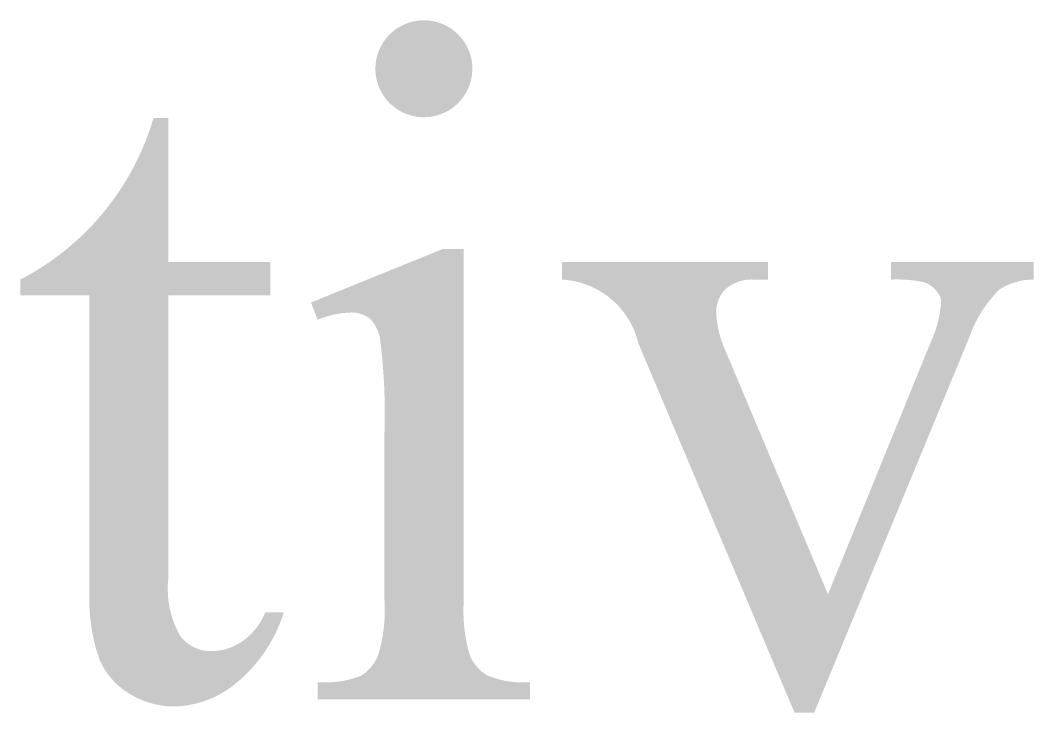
# Model space of a CAD drawing. Header units: millimetres. Extents: x 1235 to 1439, y 1033 to 1126.
# Drawn here: x 1367.26 to 1372.52, y 1052.91 to 1056.5 of the extents above; entities that cross this region are included whole.
import ezdxf

# ---------------------------------------------------------------- set-up
doc = ezdxf.new("R2010")
doc.units = ezdxf.units.MM
doc.layers.add('默认', color=18, linetype='Continuous', true_color=0x000000)

msp = doc.modelspace()

# ---------------------------------------------------------------- hatches: boundary and pattern name
at = {"layer": '默认'}
for points in [[(1369.3532, 1056.4996), (1369.3588, 1056.4995), (1369.3644, 1056.4993), (1369.3701, 1056.499), (1369.3758, 1056.4985), (1369.3815, 1056.4979), (1369.3873, 1056.4971), (1369.3931, 1056.4962), (1369.399, 1056.4952), (1369.4048, 1056.494), (1369.4106, 1056.4927), (1369.4165, 1056.4912), (1369.4224, 1056.4896), (1369.4282, 1056.4878), (1369.4341, 1056.4858), (1369.4399, 1056.4837), (1369.4457, 1056.4815), (1369.4515, 1056.4791), (1369.4572, 1056.4765), (1369.4629, 1056.4738), (1369.4686, 1056.4709), (1369.4742, 1056.4679), (1369.4797, 1056.4647), (1369.4852, 1056.4614), (1369.4906, 1056.4579), (1369.496, 1056.4543), (1369.5012, 1056.4505), (1369.5064, 1056.4466), (1369.5115, 1056.4426), (1369.5164, 1056.4384), (1369.5213, 1056.4341), (1369.526, 1056.4296), (1369.5307, 1056.4251), (1369.5352, 1056.4204), (1369.5396, 1056.4156), (1369.5439, 1056.4107), (1369.548, 1056.4057), (1369.552, 1056.4006), (1369.5559, 1056.3954), (1369.5596, 1056.3901), (1369.5632, 1056.3847), (1369.5666, 1056.3793), (1369.5699, 1056.3737), (1369.573, 1056.3682), (1369.5759, 1056.3625), (1369.5788, 1056.3568), (1369.5814, 1056.3511), (1369.5839, 1056.3453), (1369.5863, 1056.3395), (1369.5885, 1056.3337), (1369.5905, 1056.3279), (1369.5924, 1056.322), (1369.5941, 1056.3161), (1369.5957, 1056.3102), (1369.5971, 1056.3044), (1369.5984, 1056.2985), (1369.5995, 1056.2927), (1369.6005, 1056.2868), (1369.6013, 1056.281), (1369.602, 1056.2752), (1369.6026, 1056.2695), (1369.603, 1056.2638), (1369.6033, 1056.2581), (1369.6034, 1056.2525), (1369.6035, 1056.2469), (1369.6034, 1056.2413), (1369.6032, 1056.2357), (1369.6028, 1056.23), (1369.6023, 1056.2243), (1369.6017, 1056.2185), (1369.601, 1056.2128), (1369.6001, 1056.207), (1369.599, 1056.2011), (1369.5979, 1056.1953), (1369.5965, 1056.1894), (1369.5951, 1056.1836), (1369.5934, 1056.1777), (1369.5916, 1056.1719), (1369.5897, 1056.166), (1369.5876, 1056.1602), (1369.5854, 1056.1544), (1369.583, 1056.1486), (1369.5804, 1056.1429), (1369.5777, 1056.1372), (1369.5748, 1056.1315), (1369.5718, 1056.1259), (1369.5686, 1056.1203), (1369.5653, 1056.1149), (1369.5618, 1056.1094), (1369.5582, 1056.1041), (1369.5544, 1056.0989), (1369.5505, 1056.0937), (1369.5464, 1056.0886), (1369.5423, 1056.0837), (1369.5379, 1056.0788), (1369.5335, 1056.074), (1369.5289, 1056.0694), (1369.5242, 1056.0649), (1369.5194, 1056.0605), (1369.5145, 1056.0562), (1369.5095, 1056.0521), (1369.5044, 1056.0481), (1369.4992, 1056.0442), (1369.4939, 1056.0405), (1369.4886, 1056.0369), (1369.4831, 1056.0335), (1369.4776, 1056.0302), (1369.472, 1056.0271), (1369.4664, 1056.0241), (1369.4607, 1056.0213), (1369.455, 1056.0187), (1369.4492, 1056.0162), (1369.4434, 1056.0138), (1369.4376, 1056.0116), (1369.4317, 1056.0096), (1369.4259, 1056.0077), (1369.42, 1056.006), (1369.4141, 1056.0044), (1369.4082, 1056.003), (1369.4024, 1056.0017), (1369.3965, 1056.0006), (1369.3907, 1055.9996), (1369.3849, 1055.9988), (1369.3791, 1055.9981), (1369.3733, 1055.9975), (1369.3676, 1055.9971), (1369.3619, 1055.9968), (1369.3563, 1055.9966), (1369.3507, 1055.9966), (1369.3451, 1055.9967), (1369.3395, 1055.9969), (1369.3338, 1055.9973), (1369.3281, 1055.9977), (1369.3224, 1055.9983), (1369.3166, 1055.9991), (1369.3108, 1056), (1369.305, 1056.001), (1369.2991, 1056.0022), (1369.2933, 1056.0035), (1369.2874, 1056.005), (1369.2816, 1056.0067), (1369.2757, 1056.0084), (1369.2699, 1056.0104), (1369.264, 1056.0125), (1369.2582, 1056.0147), (1369.2525, 1056.0171), (1369.2467, 1056.0197), (1369.241, 1056.0224), (1369.2354, 1056.0253), (1369.2297, 1056.0283), (1369.2242, 1056.0315), (1369.2187, 1056.0348), (1369.2133, 1056.0383), (1369.208, 1056.0419), (1369.2027, 1056.0457), (1369.1976, 1056.0496), (1369.1925, 1056.0536), (1369.1875, 1056.0578), (1369.1826, 1056.0621), (1369.1779, 1056.0666), (1369.1733, 1056.0711), (1369.1687, 1056.0758), (1369.1643, 1056.0806), (1369.1601, 1056.0855), (1369.1559, 1056.0905), (1369.1519, 1056.0957), (1369.1481, 1056.1009), (1369.1444, 1056.1062), (1369.1408, 1056.1115), (1369.1374, 1056.117), (1369.1341, 1056.1225), (1369.131, 1056.1281), (1369.128, 1056.1337), (1369.1252, 1056.1394), (1369.1225, 1056.1451), (1369.12, 1056.1509), (1369.1177, 1056.1567), (1369.1155, 1056.1625), (1369.1134, 1056.1684), (1369.1116, 1056.1742), (1369.1098, 1056.1801), (1369.1083, 1056.186), (1369.1068, 1056.1918), (1369.1056, 1056.1977), (1369.1044, 1056.2036), (1369.1035, 1056.2094), (1369.1026, 1056.2152), (1369.1019, 1056.221), (1369.1014, 1056.2267), (1369.1009, 1056.2325), (1369.1007, 1056.2381), (1369.1005, 1056.2438), (1369.1005, 1056.2493), (1369.1006, 1056.2549), (1369.1008, 1056.2606), (1369.1011, 1056.2662), (1369.1016, 1056.2719), (1369.1022, 1056.2777), (1369.103, 1056.2835), (1369.1039, 1056.2893), (1369.1049, 1056.2951), (1369.1061, 1056.3009), (1369.1074, 1056.3068), (1369.1089, 1056.3126), (1369.1105, 1056.3185), (1369.1123, 1056.3244), (1369.1142, 1056.3302), (1369.1163, 1056.336), (1369.1186, 1056.3418), (1369.121, 1056.3476), (1369.1235, 1056.3534), (1369.1263, 1056.3591), (1369.1291, 1056.3647), (1369.1322, 1056.3703), (1369.1353, 1056.3759), (1369.1387, 1056.3814), (1369.1421, 1056.3868), (1369.1458, 1056.3921), (1369.1495, 1056.3974), (1369.1534, 1056.4025), (1369.1575, 1056.4076), (1369.1617, 1056.4126), (1369.166, 1056.4174), (1369.1704, 1056.4222), (1369.175, 1056.4268), (1369.1797, 1056.4313), (1369.1845, 1056.4357), (1369.1894, 1056.44), (1369.1944, 1056.4441), (1369.1995, 1056.4481), (1369.2047, 1056.452), (1369.21, 1056.4557), (1369.2154, 1056.4593), (1369.2208, 1056.4627), (1369.2263, 1056.466), (1369.2319, 1056.4691), (1369.2376, 1056.4721), (1369.2432, 1056.4749), (1369.249, 1056.4776), (1369.2547, 1056.4801), (1369.2605, 1056.4824), (1369.2664, 1056.4846), (1369.2722, 1056.4866), (1369.2781, 1056.4885), (1369.284, 1056.4902), (1369.2898, 1056.4918), (1369.2957, 1056.4932), (1369.3016, 1056.4945), (1369.3074, 1056.4956), (1369.3133, 1056.4966), (1369.3191, 1056.4975), (1369.3249, 1056.4982), (1369.3306, 1056.4987), (1369.3363, 1056.4991), (1369.342, 1056.4994), (1369.3476, 1056.4996)], [(1368.0251, 1055.9917), (1368.0251, 1055.2458), (1368.5553, 1055.2458), (1368.5553, 1055.0724), (1368.0251, 1055.0724), (1368.0251, 1053.6005), (1368.0242, 1053.591), (1368.0235, 1053.5815), (1368.0229, 1053.572), (1368.0226, 1053.5624), (1368.0224, 1053.5528), (1368.0225, 1053.5431), (1368.0227, 1053.5335), (1368.0231, 1053.5238), (1368.0237, 1053.5142), (1368.0245, 1053.5045), (1368.0255, 1053.4948), (1368.0266, 1053.4852), (1368.028, 1053.4756), (1368.0296, 1053.466), (1368.0313, 1053.4564), (1368.0332, 1053.4468), (1368.0354, 1053.4373), (1368.0377, 1053.4279), (1368.0401, 1053.4185), (1368.0428, 1053.4091), (1368.0457, 1053.3998), (1368.0487, 1053.3906), (1368.0519, 1053.3815), (1368.0553, 1053.3724), (1368.0588, 1053.3634), (1368.0626, 1053.3545), (1368.0664, 1053.3457), (1368.0705, 1053.337), (1368.0747, 1053.3284), (1368.0791, 1053.3199), (1368.0836, 1053.3114), (1368.0883, 1053.3032), (1368.0918, 1053.2988), (1368.0955, 1053.2945), (1368.0993, 1053.2902), (1368.1033, 1053.2861), (1368.1074, 1053.2821), (1368.1116, 1053.2781), (1368.116, 1053.2743), (1368.1204, 1053.2706), (1368.1251, 1053.267), (1368.1298, 1053.2635), (1368.1346, 1053.2602), (1368.1396, 1053.2569), (1368.1446, 1053.2539), (1368.1498, 1053.251), (1368.155, 1053.2482), (1368.1603, 1053.2456), (1368.1657, 1053.2431), (1368.1712, 1053.2408), (1368.1767, 1053.2387), (1368.1823, 1053.2367), (1368.1879, 1053.2349), (1368.1935, 1053.2333), (1368.1992, 1053.2319), (1368.2049, 1053.2306), (1368.2107, 1053.2295), (1368.2164, 1053.2285), (1368.2221, 1053.2277), (1368.2279, 1053.2271), (1368.2336, 1053.2267), (1368.2393, 1053.2264), (1368.2449, 1053.2263), (1368.2506, 1053.2263), (1368.2558, 1053.2265), (1368.261, 1053.2267), (1368.2662, 1053.227), (1368.2714, 1053.2274), (1368.2767, 1053.2279), (1368.2819, 1053.2285), (1368.2871, 1053.2292), (1368.2924, 1053.23), (1368.2976, 1053.2309), (1368.3028, 1053.2318), (1368.308, 1053.2329), (1368.3132, 1053.2341), (1368.3183, 1053.2354), (1368.3235, 1053.2368), (1368.3286, 1053.2383), (1368.3337, 1053.2398), (1368.3387, 1053.2415), (1368.3437, 1053.2433), (1368.3487, 1053.2451), (1368.3536, 1053.2471), (1368.3586, 1053.2491), (1368.3634, 1053.2513), (1368.3682, 1053.2535), (1368.373, 1053.2558), (1368.3777, 1053.2582), (1368.3824, 1053.2606), (1368.387, 1053.2632), (1368.3915, 1053.2658), (1368.396, 1053.2685), (1368.4005, 1053.2713), (1368.4048, 1053.2742), (1368.414, 1053.2806), (1368.4189, 1053.2841), (1368.4237, 1053.2878), (1368.4284, 1053.2915), (1368.4331, 1053.2953), (1368.4377, 1053.2992), (1368.4423, 1053.3032), (1368.4467, 1053.3073), (1368.4512, 1053.3115), (1368.4555, 1053.3158), (1368.4598, 1053.3202), (1368.4639, 1053.3246), (1368.468, 1053.3291), (1368.4721, 1053.3338), (1368.476, 1053.3384), (1368.4798, 1053.3432), (1368.4836, 1053.348), (1368.4872, 1053.3529), (1368.4908, 1053.3579), (1368.4943, 1053.3629), (1368.4977, 1053.368), (1368.5009, 1053.3731), (1368.5041, 1053.3783), (1368.5072, 1053.3836), (1368.5102, 1053.3889), (1368.5131, 1053.3942), (1368.5158, 1053.3996), (1368.5185, 1053.405), (1368.521, 1053.4105), (1368.5235, 1053.416), (1368.5258, 1053.4215), (1368.5281, 1053.427), (1368.6247, 1053.427), (1368.6205, 1053.4139), (1368.616, 1053.4009), (1368.6113, 1053.3879), (1368.6063, 1053.3749), (1368.6011, 1053.3621), (1368.5956, 1053.3492), (1368.59, 1053.3365), (1368.584, 1053.3239), (1368.5779, 1053.3113), (1368.5715, 1053.2989), (1368.5649, 1053.2865), (1368.558, 1053.2743), (1368.551, 1053.2622), (1368.5437, 1053.2502), (1368.5362, 1053.2383), (1368.5285, 1053.2266), (1368.5205, 1053.215), (1368.5124, 1053.2036), (1368.5041, 1053.1923), (1368.4955, 1053.1811), (1368.4868, 1053.1702), (1368.4779, 1053.1594), (1368.4688, 1053.1487), (1368.4595, 1053.1383), (1368.45, 1053.128), (1368.4404, 1053.1179), (1368.4306, 1053.108), (1368.4207, 1053.0983), (1368.4106, 1053.0888), (1368.4003, 1053.0795), (1368.3899, 1053.0705), (1368.3794, 1053.0616), (1368.3709, 1053.0546), (1368.3623, 1053.0479), (1368.3535, 1053.0413), (1368.3445, 1053.0348), (1368.3354, 1053.0286), (1368.3261, 1053.0225), (1368.3167, 1053.0166), (1368.3071, 1053.0109), (1368.2974, 1053.0054), (1368.2876, 1053), (1368.2777, 1052.9949), (1368.2676, 1052.99), (1368.2574, 1052.9853), (1368.2471, 1052.9808), (1368.2367, 1052.9765), (1368.2263, 1052.9725), (1368.2157, 1052.9686), (1368.2051, 1052.965), (1368.1944, 1052.9617), (1368.1836, 1052.9585), (1368.1728, 1052.9556), (1368.1619, 1052.9529), (1368.151, 1052.9505), (1368.1401, 1052.9482), (1368.1291, 1052.9463), (1368.1181, 1052.9445), (1368.1072, 1052.943), (1368.0962, 1052.9417), (1368.0852, 1052.9407), (1368.0742, 1052.9399), (1368.0633, 1052.9393), (1368.0523, 1052.9389), (1368.0378, 1052.9393), (1368.0233, 1052.9401), (1368.0087, 1052.9415), (1367.9942, 1052.9433), (1367.9796, 1052.9456), (1367.9652, 1052.9485), (1367.9508, 1052.9518), (1367.9366, 1052.9555), (1367.9225, 1052.9598), (1367.9085, 1052.9645), (1367.8947, 1052.9697), (1367.8812, 1052.9753), (1367.8678, 1052.9814), (1367.8547, 1052.9879), (1367.8419, 1052.9948), (1367.8228, 1053.0059), (1367.8163, 1053.0099), (1367.8099, 1053.014), (1367.8035, 1053.0183), (1367.7972, 1053.0227), (1367.791, 1053.0272), (1367.7849, 1053.0319), (1367.7789, 1053.0367), (1367.7729, 1053.0416), (1367.7671, 1053.0466), (1367.7613, 1053.0518), (1367.7556, 1053.0571), (1367.7501, 1053.0625), (1367.7446, 1053.068), (1367.7393, 1053.0737), (1367.7341, 1053.0794), (1367.729, 1053.0853), (1367.724, 1053.0912), (1367.7191, 1053.0973), (1367.7144, 1053.1034), (1367.7098, 1053.1097), (1367.7053, 1053.116), (1367.701, 1053.1224), (1367.6968, 1053.1289), (1367.6927, 1053.1354), (1367.6888, 1053.1421), (1367.685, 1053.1487), (1367.6814, 1053.1555), (1367.6779, 1053.1623), (1367.6745, 1053.1691), (1367.6713, 1053.176), (1367.6683, 1053.183), (1367.6609, 1053.2047), (1367.6541, 1053.2267), (1367.6478, 1053.2488), (1367.6421, 1053.2712), (1367.6369, 1053.2937), (1367.6322, 1053.3163), (1367.6281, 1053.3391), (1367.6245, 1053.3619), (1367.6215, 1053.3849), (1367.6191, 1053.4079), (1367.6172, 1053.4309), (1367.6159, 1053.454), (1367.6151, 1053.477), (1367.6149, 1053.5001), (1367.6153, 1053.5231), (1367.6162, 1053.546), (1367.6162, 1055.0724), (1367.2569, 1055.0724), (1367.2569, 1055.1541), (1367.287, 1055.1701), (1367.3167, 1055.1869), (1367.3462, 1055.2045), (1367.3753, 1055.2229), (1367.4041, 1055.2422), (1367.4325, 1055.2622), (1367.4605, 1055.2829), (1367.488, 1055.3045), (1367.515, 1055.3268), (1367.5416, 1055.3498), (1367.5675, 1055.3735), (1367.5929, 1055.3979), (1367.6177, 1055.423), (1367.6419, 1055.4488), (1367.6655, 1055.4752), (1367.6883, 1055.5021), (1367.7105, 1055.5297), (1367.7319, 1055.5578), (1367.7526, 1055.5864), (1367.7725, 1055.6155), (1367.7917, 1055.6451), (1367.8101, 1055.6751), (1367.8277, 1055.7055), (1367.8444, 1055.7363), (1367.8604, 1055.7674), (1367.8754, 1055.7988), (1367.8897, 1055.8304), (1367.9031, 1055.8623), (1367.9157, 1055.8944), (1367.9274, 1055.9267), (1367.9382, 1055.9591), (1367.9483, 1055.9917)], [(1369.5589, 1055.3127), (1369.5589, 1053.489), (1369.5579, 1053.4712), (1369.5574, 1053.4533), (1369.5572, 1053.4354), (1369.5574, 1053.4175), (1369.558, 1053.3995), (1369.559, 1053.3816), (1369.5604, 1053.3637), (1369.5622, 1053.3458), (1369.5643, 1053.328), (1369.5668, 1053.3102), (1369.5697, 1053.2925), (1369.573, 1053.2748), (1369.5767, 1053.2573), (1369.5807, 1053.2398), (1369.5851, 1053.2225), (1369.5898, 1053.2053), (1369.5915, 1053.2013), (1369.5933, 1053.1972), (1369.5952, 1053.1933), (1369.5972, 1053.1893), (1369.5992, 1053.1854), (1369.6013, 1053.1815), (1369.6035, 1053.1777), (1369.6058, 1053.1739), (1369.6082, 1053.1701), (1369.6107, 1053.1664), (1369.6132, 1053.1627), (1369.6158, 1053.159), (1369.6185, 1053.1555), (1369.6213, 1053.1519), (1369.6241, 1053.1485), (1369.627, 1053.1451), (1369.63, 1053.1417), (1369.633, 1053.1384), (1369.6361, 1053.1352), (1369.6393, 1053.1321), (1369.6425, 1053.129), (1369.6458, 1053.1259), (1369.6492, 1053.123), (1369.6526, 1053.1201), (1369.6561, 1053.1173), (1369.6596, 1053.1146), (1369.6631, 1053.112), (1369.6667, 1053.1094), (1369.6704, 1053.1069), (1369.6741, 1053.1045), (1369.6778, 1053.1022), (1369.6815, 1053.1), (1369.6946, 1053.0949), (1369.7079, 1053.0901), (1369.7213, 1053.0858), (1369.7349, 1053.0818), (1369.7486, 1053.0782), (1369.7625, 1053.075), (1369.7764, 1053.0722), (1369.7904, 1053.0698), (1369.8045, 1053.0678), (1369.8186, 1053.0662), (1369.8327, 1053.065), (1369.8469, 1053.0643), (1369.8611, 1053.0639), (1369.8752, 1053.064), (1369.8893, 1053.0644), (1369.9033, 1053.0653), (1369.9033, 1052.9761), (1368.8006, 1052.9761), (1368.8006, 1053.0653), (1368.8147, 1053.0644), (1368.8288, 1053.0639), (1368.843, 1053.0637), (1368.8572, 1053.064), (1368.8714, 1053.0647), (1368.8856, 1053.0657), (1368.8998, 1053.0672), (1368.9139, 1053.069), (1368.928, 1053.0712), (1368.942, 1053.0739), (1368.9559, 1053.0769), (1368.9697, 1053.0802), (1368.9834, 1053.084), (1368.997, 1053.0881), (1369.0104, 1053.0926), (1369.0236, 1053.0975), (1369.0274, 1053.0998), (1369.031, 1053.1022), (1369.0347, 1053.1046), (1369.0383, 1053.1072), (1369.0419, 1053.1098), (1369.0454, 1053.1125), (1369.0488, 1053.1153), (1369.0523, 1053.1181), (1369.0556, 1053.1211), (1369.0589, 1053.1241), (1369.0622, 1053.1271), (1369.0654, 1053.1302), (1369.0685, 1053.1334), (1369.0716, 1053.1367), (1369.0746, 1053.14), (1369.0775, 1053.1434), (1369.0804, 1053.1469), (1369.0832, 1053.1504), (1369.0859, 1053.1539), (1369.0885, 1053.1575), (1369.0911, 1053.1612), (1369.0936, 1053.1649), (1369.096, 1053.1687), (1369.0984, 1053.1725), (1369.1006, 1053.1763), (1369.1028, 1053.1802), (1369.1049, 1053.1841), (1369.1069, 1053.188), (1369.1088, 1053.192), (1369.1107, 1053.196), (1369.1124, 1053.2), (1369.1141, 1053.204), (1369.1192, 1053.2213), (1369.1238, 1053.2386), (1369.1281, 1053.2561), (1369.132, 1053.2737), (1369.1355, 1053.2914), (1369.1387, 1053.3092), (1369.1414, 1053.3271), (1369.1437, 1053.345), (1369.1456, 1053.363), (1369.1471, 1053.381), (1369.1482, 1053.399), (1369.1489, 1053.4171), (1369.1491, 1053.4351), (1369.149, 1053.4531), (1369.1485, 1053.4711), (1369.1475, 1053.489), (1369.1475, 1054.3637), (1369.1488, 1054.4235), (1369.1489, 1054.4834), (1369.1479, 1054.5433), (1369.1457, 1054.6032), (1369.1423, 1054.6631), (1369.1378, 1054.7228), (1369.1321, 1054.7824), (1369.1252, 1054.8419), (1369.1247, 1054.8457), (1369.124, 1054.8495), (1369.1233, 1054.8533), (1369.1225, 1054.8571), (1369.1216, 1054.8609), (1369.1207, 1054.8647), (1369.1197, 1054.8685), (1369.1186, 1054.8722), (1369.1174, 1054.876), (1369.1161, 1054.8797), (1369.1148, 1054.8834), (1369.1133, 1054.8871), (1369.1119, 1054.8907), (1369.1103, 1054.8943), (1369.1087, 1054.8979), (1369.1069, 1054.9015), (1369.1052, 1054.905), (1369.1033, 1054.9085), (1369.1014, 1054.9119), (1369.0994, 1054.9153), (1369.0973, 1054.9187), (1369.0952, 1054.922), (1369.093, 1054.9252), (1369.0908, 1054.9285), (1369.0884, 1054.9316), (1369.0861, 1054.9347), (1369.0837, 1054.9378), (1369.0812, 1054.9408), (1369.0786, 1054.9437), (1369.076, 1054.9466), (1369.0734, 1054.9494), (1369.0707, 1054.9522), (1369.0681, 1054.9542), (1369.0653, 1054.9561), (1369.0626, 1054.958), (1369.0597, 1054.9598), (1369.0569, 1054.9615), (1369.0539, 1054.9632), (1369.051, 1054.9649), (1369.048, 1054.9665), (1369.0449, 1054.968), (1369.0419, 1054.9694), (1369.0387, 1054.9708), (1369.0356, 1054.9721), (1369.0324, 1054.9734), (1369.0292, 1054.9746), (1369.026, 1054.9757), (1369.0227, 1054.9767), (1369.0194, 1054.9777), (1369.0161, 1054.9786), (1369.0128, 1054.9794), (1369.0094, 1054.9801), (1369.0061, 1054.9808), (1369.0027, 1054.9814), (1368.9994, 1054.9819), (1368.996, 1054.9823), (1368.9926, 1054.9827), (1368.9892, 1054.983), (1368.9859, 1054.9832), (1368.9825, 1054.9833), (1368.9791, 1054.9834), (1368.9758, 1054.9834), (1368.9725, 1054.9833), (1368.9691, 1054.9832), (1368.9584, 1054.9826), (1368.9476, 1054.9818), (1368.9368, 1054.9807), (1368.926, 1054.9794), (1368.9153, 1054.9779), (1368.9046, 1054.9762), (1368.8939, 1054.9742), (1368.8833, 1054.972), (1368.8727, 1054.9695), (1368.8621, 1054.9668), (1368.8517, 1054.9639), (1368.8413, 1054.9608), (1368.831, 1054.9574), (1368.8208, 1054.9538), (1368.8107, 1054.95), (1368.8006, 1054.946), (1368.7659, 1055.0352), (1369.4498, 1055.3127)], [(1371.1373, 1055.2458), (1371.1373, 1055.1541), (1371.0679, 1055.1541), (1371.0631, 1055.1544), (1371.0582, 1055.1546), (1371.0533, 1055.1546), (1371.0484, 1055.1546), (1371.0435, 1055.1544), (1371.0386, 1055.1541), (1371.0336, 1055.1537), (1371.0287, 1055.1532), (1371.0238, 1055.1525), (1371.0188, 1055.1518), (1371.0139, 1055.1509), (1371.009, 1055.1499), (1371.0041, 1055.1488), (1370.9993, 1055.1475), (1370.9945, 1055.1462), (1370.9897, 1055.1447), (1370.9849, 1055.1431), (1370.9802, 1055.1414), (1370.9755, 1055.1396), (1370.9709, 1055.1377), (1370.9663, 1055.1357), (1370.9618, 1055.1336), (1370.9574, 1055.1313), (1370.953, 1055.129), (1370.9486, 1055.1266), (1370.9444, 1055.124), (1370.9402, 1055.1214), (1370.9361, 1055.1187), (1370.9321, 1055.1159), (1370.9281, 1055.113), (1370.9242, 1055.1101), (1370.9205, 1055.107), (1370.9174, 1055.1041), (1370.9144, 1055.101), (1370.9115, 1055.0978), (1370.9086, 1055.0946), (1370.9059, 1055.0912), (1370.9032, 1055.0878), (1370.9006, 1055.0843), (1370.898, 1055.0807), (1370.8956, 1055.077), (1370.8932, 1055.0732), (1370.891, 1055.0694), (1370.8889, 1055.0655), (1370.8868, 1055.0616), (1370.8849, 1055.0576), (1370.883, 1055.0535), (1370.8813, 1055.0494), (1370.8797, 1055.0452), (1370.8782, 1055.041), (1370.8768, 1055.0368), (1370.8756, 1055.0325), (1370.8744, 1055.0282), (1370.8734, 1055.0239), (1370.8725, 1055.0196), (1370.8717, 1055.0153), (1370.8711, 1055.0109), (1370.8705, 1055.0066), (1370.8701, 1055.0022), (1370.8698, 1054.9979), (1370.8696, 1054.9935), (1370.8695, 1054.9892), (1370.8695, 1054.9849), (1370.8697, 1054.9807), (1370.8704, 1054.9674), (1370.8716, 1054.9542), (1370.873, 1054.9409), (1370.8748, 1054.9277), (1370.8769, 1054.9145), (1370.8794, 1054.9013), (1370.8821, 1054.8882), (1370.8853, 1054.8752), (1370.8887, 1054.8623), (1370.8925, 1054.8494), (1370.8966, 1054.8367), (1370.901, 1054.8241), (1370.9057, 1054.8116), (1370.9108, 1054.7992), (1370.9161, 1054.787), (1370.9217, 1054.775), (1371.4495, 1053.5212), (1371.9798, 1054.8221), (1371.9855, 1054.8345), (1371.9909, 1054.847), (1371.996, 1054.8597), (1372.0009, 1054.8725), (1372.0055, 1054.8855), (1372.0099, 1054.8985), (1372.0139, 1054.9116), (1372.0176, 1054.9249), (1372.0211, 1054.9382), (1372.0242, 1054.9516), (1372.027, 1054.965), (1372.0296, 1054.9785), (1372.0318, 1054.992), (1372.0338, 1055.0056), (1372.0354, 1055.0191), (1372.0367, 1055.0327), (1372.0368, 1055.0346), (1372.0368, 1055.0365), (1372.0368, 1055.0384), (1372.0367, 1055.0403), (1372.0366, 1055.0422), (1372.0364, 1055.0441), (1372.0362, 1055.0461), (1372.0359, 1055.048), (1372.0356, 1055.0499), (1372.0353, 1055.0518), (1372.0349, 1055.0537), (1372.0344, 1055.0556), (1372.034, 1055.0575), (1372.0334, 1055.0594), (1372.0328, 1055.0612), (1372.0322, 1055.0631), (1372.0316, 1055.0649), (1372.0309, 1055.0667), (1372.0301, 1055.0685), (1372.0293, 1055.0703), (1372.0285, 1055.0721), (1372.0276, 1055.0738), (1372.0267, 1055.0755), (1372.0258, 1055.0772), (1372.0248, 1055.0789), (1372.0237, 1055.0805), (1372.0227, 1055.0821), (1372.0216, 1055.0837), (1372.0205, 1055.0853), (1372.0193, 1055.0868), (1372.0181, 1055.0883), (1372.0169, 1055.0897), (1372.0153, 1055.0919), (1372.0137, 1055.094), (1372.012, 1055.0962), (1372.0103, 1055.0983), (1372.0085, 1055.1003), (1372.0067, 1055.1024), (1372.0049, 1055.1044), (1372.003, 1055.1063), (1372.001, 1055.1083), (1371.999, 1055.1102), (1371.997, 1055.112), (1371.995, 1055.1138), (1371.9929, 1055.1156), (1371.9907, 1055.1174), (1371.9885, 1055.1191), (1371.9863, 1055.1207), (1371.9841, 1055.1223), (1371.9818, 1055.1239), (1371.9795, 1055.1254), (1371.9772, 1055.1269), (1371.9748, 1055.1283), (1371.9724, 1055.1296), (1371.97, 1055.131), (1371.9676, 1055.1322), (1371.9652, 1055.1334), (1371.9627, 1055.1346), (1371.9602, 1055.1357), (1371.9577, 1055.1368), (1371.9552, 1055.1378), (1371.9526, 1055.1387), (1371.9501, 1055.1396), (1371.9475, 1055.1405), (1371.9265, 1055.1446), (1371.9053, 1055.148), (1371.8839, 1055.1507), (1371.8625, 1055.1528), (1371.841, 1055.1541), (1371.8195, 1055.1548), (1371.798, 1055.1548), (1371.7766, 1055.1541), (1371.7766, 1055.2458), (1372.5175, 1055.2458), (1372.5175, 1055.1541), (1372.5116, 1055.1541), (1372.5058, 1055.154), (1372.5, 1055.1538), (1372.4941, 1055.1535), (1372.4883, 1055.1531), (1372.4824, 1055.1525), (1372.4766, 1055.1519), (1372.4707, 1055.1512), (1372.4649, 1055.1503), (1372.459, 1055.1493), (1372.4532, 1055.1483), (1372.4474, 1055.1471), (1372.4416, 1055.1458), (1372.4359, 1055.1444), (1372.4301, 1055.1429), (1372.4244, 1055.1413), (1372.4187, 1055.1396), (1372.4131, 1055.1377), (1372.4075, 1055.1358), (1372.4019, 1055.1338), (1372.3964, 1055.1317), (1372.3909, 1055.1295), (1372.3854, 1055.1271), (1372.3801, 1055.1247), (1372.3747, 1055.1222), (1372.3694, 1055.1196), (1372.3642, 1055.1169), (1372.3591, 1055.1141), (1372.354, 1055.1112), (1372.3489, 1055.1083), (1372.3439, 1055.1052), (1372.339, 1055.1021), (1372.3261, 1055.0891), (1372.3136, 1055.0756), (1372.3014, 1055.0618), (1372.2896, 1055.0476), (1372.2782, 1055.033), (1372.2672, 1055.0181), (1372.2566, 1055.0029), (1372.2465, 1054.9873), (1372.2368, 1054.9715), (1372.2276, 1054.9554), (1372.2189, 1054.939), (1372.2107, 1054.9225), (1372.203, 1054.9057), (1372.1958, 1054.8887), (1372.1891, 1054.8716), (1372.1829, 1054.8543), (1371.3776, 1052.9067), (1371.276, 1052.9067), (1370.4658, 1054.8221), (1370.4638, 1054.83), (1370.4617, 1054.8378), (1370.4595, 1054.8457), (1370.457, 1054.8536), (1370.4545, 1054.8615), (1370.4517, 1054.8694), (1370.4488, 1054.8772), (1370.4457, 1054.8851), (1370.4424, 1054.8929), (1370.439, 1054.9007), (1370.4354, 1054.9084), (1370.4316, 1054.9161), (1370.4277, 1054.9238), (1370.4236, 1054.9314), (1370.4193, 1054.939), (1370.4149, 1054.9465), (1370.4103, 1054.9539), (1370.4055, 1054.9613), (1370.4006, 1054.9685), (1370.3955, 1054.9757), (1370.3902, 1054.9829), (1370.3848, 1054.9899), (1370.3792, 1054.9968), (1370.3735, 1055.0036), (1370.3676, 1055.0103), (1370.3616, 1055.0169), (1370.3555, 1055.0234), (1370.3492, 1055.0298), (1370.3427, 1055.036), (1370.3362, 1055.0421), (1370.3295, 1055.0481), (1370.3227, 1055.0539), (1370.3157, 1055.0596), (1370.3087, 1055.0652), (1370.3015, 1055.0706), (1370.2942, 1055.0758), (1370.2869, 1055.0809), (1370.2794, 1055.0858), (1370.2719, 1055.0906), (1370.2642, 1055.0952), (1370.2565, 1055.0996), (1370.2487, 1055.1039), (1370.2408, 1055.108), (1370.2329, 1055.1119), (1370.2249, 1055.1156), (1370.2169, 1055.1192), (1370.2088, 1055.1226), (1370.2007, 1055.1258), (1370.1925, 1055.1289), (1370.1843, 1055.1318), (1370.1761, 1055.1345), (1370.1679, 1055.137), (1370.1596, 1055.1394), (1370.1514, 1055.1415), (1370.1431, 1055.1436), (1370.1348, 1055.1454), (1370.1266, 1055.1471), (1370.1183, 1055.1486), (1370.1101, 1055.1499), (1370.1019, 1055.1511), (1370.0937, 1055.1521), (1370.0855, 1055.1529), (1370.0774, 1055.1536), (1370.0693, 1055.1541), (1370.0693, 1055.2458)]]:
    msp.add_hatch(color=256, dxfattribs=at).paths.add_polyline_path(points, flags=0)

doc.saveas('drawing.dxf')
